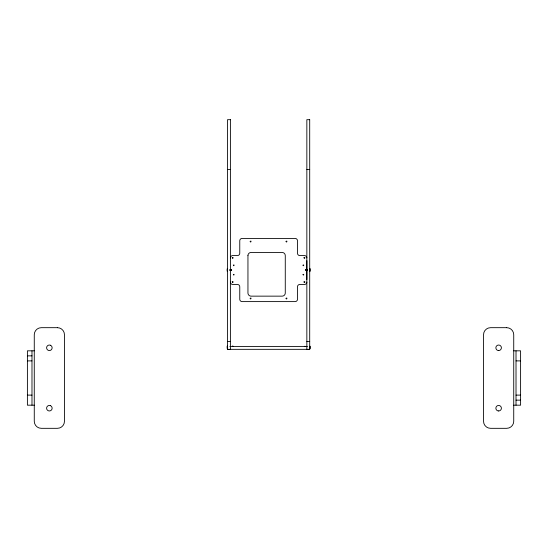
<?xml version="1.0" encoding="UTF-8"?>
<svg xmlns="http://www.w3.org/2000/svg" width="548" height="548" viewBox="0 0 548 548"><rect width="100%" height="100%" fill="white"/><g stroke="black" fill="none" stroke-linecap="round" stroke-linejoin="round"><path stroke-width="0.82" d="M306.846 279.542L306.846 260.711M227.543 169.558L230.4 169.558M306.846 169.558L309.702 169.558M227.543 341.541L230.4 341.541M306.846 341.541L309.702 341.541M229.818 346.487L307.428 346.487M227.543 349.336L309.702 349.336M34.271 350.823L27.4 350.823L27.4 405.178L34.271 405.178M513.729 350.823L520.6 350.823L520.6 405.178L513.729 405.178M27.4 355.858L31.983 355.858M27.4 360.892L31.983 360.892M516.017 360.892L520.6 360.892M27.4 395.108L31.983 395.108M516.017 395.108L520.6 395.108M516.017 400.143L520.6 400.143M516.017 350.823L516.017 405.178M310.024 268.753L310.024 271.178M310.024 346.302L310.024 348.59M309.908 268.609L309.908 271.315M309.908 346.158L309.908 348.727M309.62 346.487L309.62 347.973M307.127 269.541L307.127 270.383M307.01 269.431L307.01 270.5M306.77 269.431L306.77 270.5M306.647 269.541L306.647 270.383M306.531 269.431L306.531 270.5M306.414 269.541L306.414 270.383M306.291 269.431L306.291 270.5M306.174 269.541L306.174 270.383M306.058 269.431L306.058 270.5M305.818 269.541L305.818 270.383M304.825 346.589L304.825 346.22L304.311 346.589M232.934 346.624L232.934 346.048L232.421 346.048L232.421 346.624M231.427 269.678L231.427 270.383M231.194 269.568L231.194 270.5M231.071 269.678L231.071 270.383M230.955 269.568L230.955 270.5M230.838 269.678L230.838 270.383M230.715 269.568L230.715 270.5M230.598 269.678L230.598 270.383M230.482 269.568L230.482 270.5M230.242 269.568L230.242 270.5M230.119 269.678L230.119 270.383M230.002 269.568L230.002 270.5M227.626 346.487L227.626 347.973M227.406 269.637L227.406 270.424M227.406 346.884L227.406 347.665M227.345 268.746L227.345 271.315M227.345 345.987L227.345 348.555M227.221 268.89L227.221 271.178M227.221 346.131L227.221 348.418M31.983 350.823L31.983 405.178M230.4 282.104A2.343 2.343 0 0 0 232.742 284.446L237.421 284.446A2.343 2.343 0 0 1 239.764 286.782L239.764 299.263A2.343 2.343 0 0 0 242.1 301.606L295.146 301.606A2.343 2.343 0 0 0 297.482 299.263L297.482 286.782A2.343 2.343 0 0 1 299.825 284.446L304.503 284.446A2.343 2.343 0 0 0 306.846 282.104M306.846 257.923A2.343 2.343 0 0 0 304.503 255.58L299.825 255.58A2.343 2.343 0 0 1 297.482 253.245L297.482 240.764A2.343 2.343 0 0 0 295.146 238.421L242.1 238.421A2.343 2.343 0 0 0 239.764 240.764L239.764 253.245A2.343 2.343 0 0 1 237.421 255.58L232.742 255.58A2.343 2.343 0 0 0 230.4 257.923M247.949 255.58L247.949 293.022A3.124 3.124 0 0 0 251.073 296.146L282.151 296.146A3.124 3.124 0 0 0 285.275 293.022L285.275 255.58A3.124 3.124 0 0 0 282.151 252.464L251.073 252.464A3.124 3.124 0 0 0 247.949 255.58M232.236 257.724C232.66 259.834 233.989 256.471 232.236 257.724M233.407 265.177C233.743 266.855 234.797 264.177 233.407 265.177M233.407 274.534C233.743 276.219 234.797 273.541 233.407 274.534M232.236 281.905C232.66 284.015 233.989 280.658 232.236 281.905M250.183 241.346C250.6 243.456 251.929 240.093 250.183 241.346M250.183 298.29C250.6 300.4 251.929 297.037 250.183 298.29M286.063 241.346C286.488 243.456 287.816 240.093 286.063 241.346M286.063 298.29C286.488 300.4 287.816 297.037 286.063 298.29M304.003 257.724C304.428 259.834 305.757 256.471 304.003 257.724M303.044 265.177C303.38 266.855 304.435 264.177 303.044 265.177M303.044 274.534C303.38 276.219 304.435 273.541 303.044 274.534M304.003 281.905C304.428 284.015 305.757 280.658 304.003 281.905M230.4 119.676L227.543 119.676L227.543 349.46L230.4 349.46L230.4 119.676M309.702 119.676L306.846 119.676L306.846 349.46L309.702 349.46L309.702 119.676M57.417 327.677L41.312 327.677A7.049 7.049 0 0 0 34.271 334.718L34.271 421.282A7.049 7.049 0 0 0 41.312 428.324L57.417 428.324A7.049 7.049 0 0 0 64.465 421.282L64.465 334.718A7.049 7.049 0 0 0 57.417 327.677M506.688 327.677L490.583 327.677A7.049 7.049 0 0 0 483.535 334.718L483.535 421.282A7.049 7.049 0 0 0 490.583 428.324L506.688 428.324A7.049 7.049 0 0 0 513.729 421.282L513.729 334.718A7.049 7.049 0 0 0 506.688 327.677M498.632 350.569L497.611 350.378A2.767 2.767 0 0 1 496.652 345.87A2.767 2.767 0 0 1 501.187 346.733A2.767 2.767 0 0 1 498.632 350.569M498.632 410.966L497.611 410.767A2.767 2.767 0 0 1 496.652 406.26A2.767 2.767 0 0 1 501.187 407.123A2.767 2.767 0 0 1 498.632 410.966M50.389 345.233L49.368 345.035A2.767 2.767 0 0 0 46.813 348.877A2.767 2.767 0 0 0 51.348 349.74A2.767 2.767 0 0 0 50.389 345.233M50.389 405.623L49.368 405.431A2.767 2.767 0 0 0 46.813 409.267A2.767 2.767 0 0 0 51.348 410.13A2.767 2.767 0 0 0 50.389 405.623"/></g></svg>
